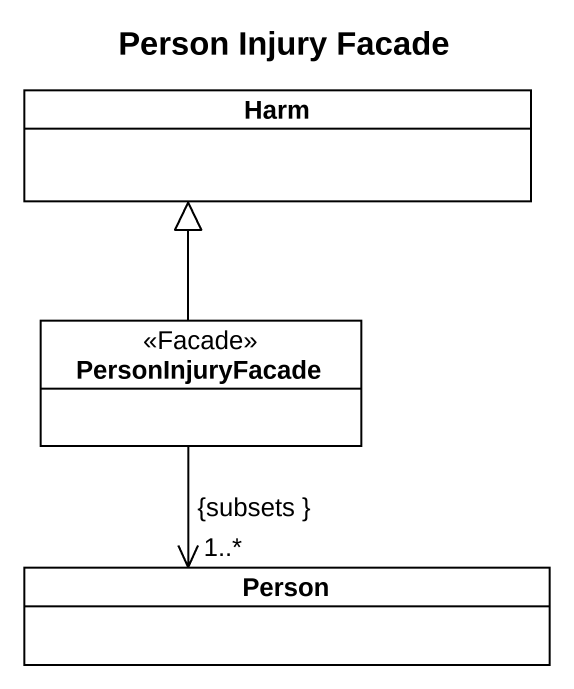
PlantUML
@startuml
title Person Injury Facade
hide circle
hide empty members
class Harm
class PersonInjuryFacade <<Facade>>
class "Person" as Person_
PersonInjuryFacade -up-|> Harm
PersonInjuryFacade --> "{subsets }\n1..*" Person_
@enduml
